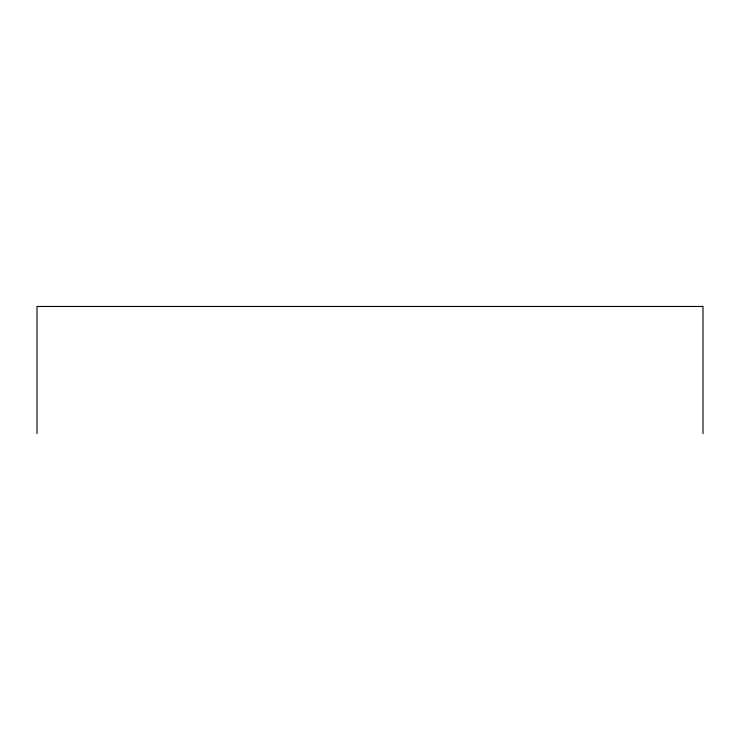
<?xml version="1.0" encoding="UTF-8"?>
<svg xmlns="http://www.w3.org/2000/svg" width="740" height="740" viewBox="0 0 740 740"><rect width="100%" height="100%" fill="white"/><g stroke="black" fill="none" stroke-linecap="round" stroke-linejoin="round"><path stroke-width="1.11" d="M703 433.529L703 306.471L37 306.471L37 433.529"/></g></svg>
